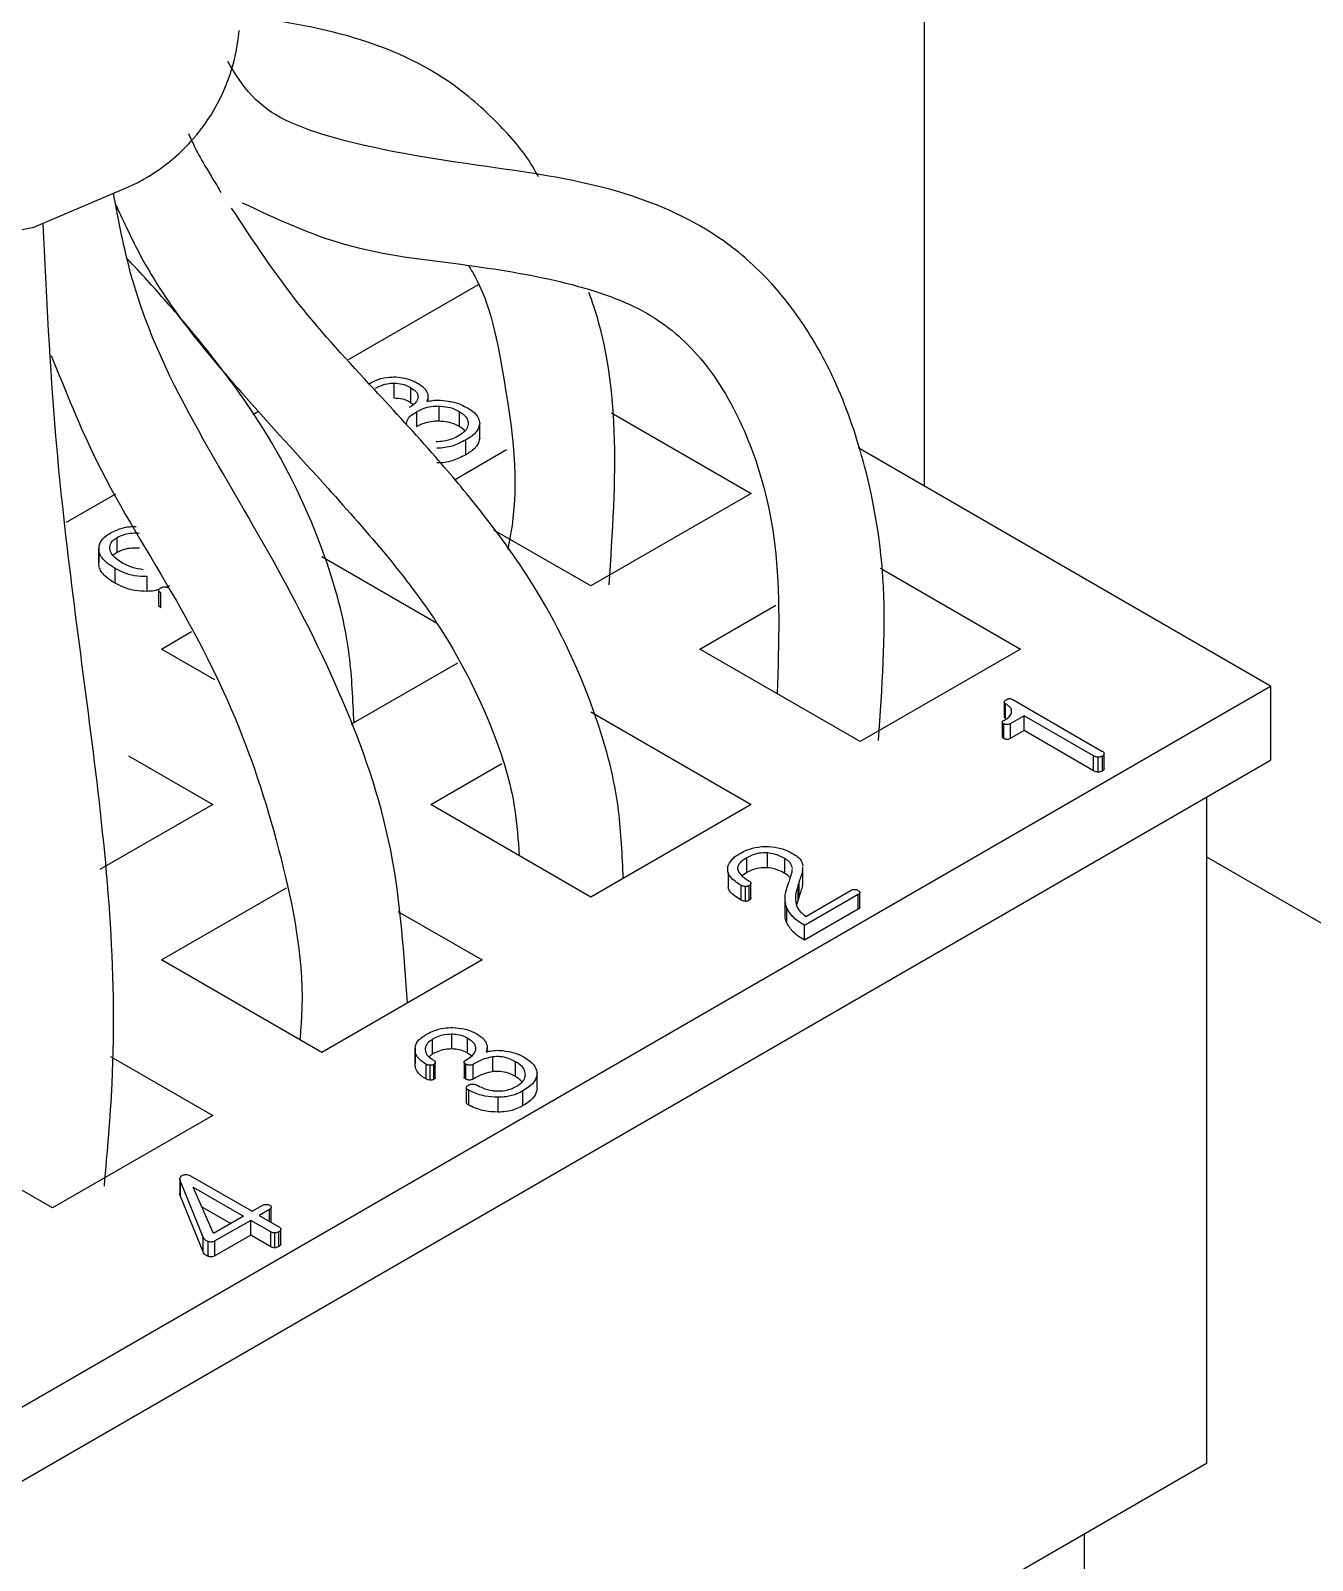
# Model space of a CAD drawing. Header units: millimetres. Extents: x 334 to 3694, y 0 to 2376.
# Drawn here: x 3078.22 to 3086.71, y 1048.82 to 1058.94 of the extents above; entities that cross this region are included whole.
import ezdxf

# ---------------------------------------------------------------- set-up
doc = ezdxf.new("R2010")
doc.units = ezdxf.units.MM
doc.header["$LTSCALE"] = 3
doc.layers.add('1_외형선', color=7, linetype='Continuous', lineweight=25)

msp = doc.modelspace()

# ---------------------------------------------------------------- linework, layer by layer
at = {"layer": '1_외형선'}
for p, q in [((3084.137, 1060.435), (3084.137, 1055.93)), ((3081.184, 1057.262), (3080.324, 1056.765)), ((3080.626, 1056.612), (3080.626, 1056.514)), ((3080.737, 1056.582), (3080.737, 1056.484)), ((3080.737, 1056.484), (3080.756, 1056.47)), ((3080.853, 1056.491), (3080.853, 1056.519)), ((3080.924, 1056.46), (3080.924, 1056.362)), ((3079.732, 1056.424), (3079.694, 1056.402)), ((3080.776, 1056.422), (3080.776, 1056.324)), ((3081.059, 1056.424), (3081.059, 1056.326)), ((3082.066, 1056.415), (3082.992, 1055.881)), ((3081.195, 1056.247), (3081.195, 1056.345)), ((3081.028, 1055.972), (3081.373, 1056.171)), ((3081.102, 1056.137), (3081.102, 1056.235)), ((3086.428, 1054.607), (3083.7, 1056.182)), ((3078.785, 1055.877), (3078.458, 1055.688)), ((3082.992, 1055.881), (3081.931, 1055.269)), ((3078.795, 1055.492), (3078.795, 1055.59)), ((3081.931, 1055.269), (3081.289, 1055.639)), ((3078.674, 1055.522), (3078.674, 1055.424)), ((3078.674, 1055.414), (3078.674, 1055.512)), ((3080.149, 1055.465), (3080.909, 1055.026)), ((3078.782, 1055.287), (3078.782, 1055.385)), ((3083.848, 1055.387), (3084.774, 1054.852)), ((3078.994, 1055.233), (3078.994, 1055.331)), ((3079.142, 1055.271), (3079.122, 1055.261)), ((3079.07, 1055.238), (3079.07, 1055.14)), ((3079.085, 1055.125), (3079.085, 1055.223)), ((3082.652, 1054.852), (3083.155, 1055.142)), ((3079.089, 1054.852), (3079.287, 1054.967)), ((3079.442, 1054.648), (3079.089, 1054.852)), ((3083.713, 1054.24), (3082.652, 1054.852)), ((3084.774, 1054.852), (3083.713, 1054.24)), ((3081.048, 1054.759), (3080.343, 1054.352)), ((3073.446, 1047.113), (3086.428, 1054.607)), ((3086.428, 1054.607), (3086.428, 1054.117)), ((3081.931, 1054.436), (3082.992, 1053.824)), ((3084.666, 1054.502), (3084.666, 1054.404)), ((3084.675, 1054.392), (3084.675, 1054.49)), ((3084.722, 1054.518), (3085.313, 1054.177)), ((3084.653, 1054.368), (3084.653, 1054.27)), ((3084.664, 1054.259), (3084.664, 1054.357)), ((3084.797, 1054.411), (3084.705, 1054.358)), ((3084.705, 1054.358), (3084.705, 1054.26)), ((3085.257, 1054.145), (3084.797, 1054.411)), ((3084.797, 1054.313), (3084.797, 1054.411)), ((3084.797, 1054.313), (3084.705, 1054.26)), ((3085.257, 1054.047), (3084.797, 1054.313)), ((3078.871, 1054.145), (3079.428, 1053.824)), ((3085.257, 1054.047), (3085.257, 1054.145)), ((3085.288, 1054.038), (3085.288, 1054.136)), ((3085.316, 1054.045), (3085.316, 1054.143)), ((3085.327, 1054.061), (3085.327, 1054.158)), ((3073.446, 1046.623), (3086.428, 1054.117)), ((3080.871, 1053.824), (3081.341, 1054.095)), ((3086.004, 1053.872), (3086.004, 1049.463)), ((3079.428, 1053.824), (3078.682, 1053.393)), ((3081.931, 1053.211), (3080.871, 1053.824)), ((3082.992, 1053.824), (3081.931, 1053.211)), ((3082.963, 1053.373), (3082.963, 1053.471)), ((3083.1, 1053.405), (3083.1, 1053.503)), ((3083.215, 1053.367), (3083.215, 1053.465)), ((3086.004, 1053.478), (3107.896, 1040.84)), ((3082.838, 1053.373), (3082.838, 1053.275)), ((3082.963, 1053.373), (3082.931, 1053.351)), ((3083.333, 1053.312), (3083.333, 1053.41)), ((3079.089, 1052.795), (3079.917, 1053.273)), ((3082.925, 1053.191), (3082.925, 1053.289)), ((3082.954, 1053.182), (3082.954, 1053.28)), ((3082.978, 1053.19), (3082.978, 1053.288)), ((3082.989, 1053.204), (3082.989, 1053.302)), ((3083.232, 1053.282), (3083.241, 1053.308)), ((3083.309, 1053.314), (3083.303, 1053.291)), ((3083.303, 1053.193), (3083.303, 1053.291)), ((3083.309, 1053.216), (3083.309, 1053.314)), ((3083.7, 1053.228), (3083.345, 1053.023)), ((3083.353, 1053.083), (3083.654, 1053.256)), ((3083.7, 1053.13), (3083.7, 1053.228)), ((3083.711, 1053.143), (3083.711, 1053.241)), ((3083.215, 1053.204), (3083.215, 1053.106)), ((3083.227, 1053.04), (3083.227, 1053.138)), ((3083.303, 1053.193), (3083.292, 1053.16)), ((3083.309, 1053.216), (3083.303, 1053.193)), ((3083.7, 1053.13), (3083.345, 1052.925)), ((3080.653, 1053.116), (3081.21, 1052.795)), ((3083.345, 1052.925), (3083.345, 1053.023)), ((3080.149, 1052.183), (3079.089, 1052.795)), ((3081.21, 1052.795), (3080.149, 1052.183)), ((3080.767, 1052.211), (3080.767, 1052.113)), ((3080.837, 1052.299), (3080.849, 1052.306)), ((3080.883, 1052.172), (3080.883, 1052.27)), ((3081.01, 1052.206), (3081.01, 1052.304)), ((3081.114, 1052.179), (3081.114, 1052.277)), ((3081.245, 1052.188), (3081.245, 1052.213)), ((3078.751, 1052.157), (3079.428, 1051.766)), ((3080.767, 1052.099), (3080.767, 1052.197)), ((3080.901, 1052.018), (3080.901, 1052.116)), ((3081.091, 1052.118), (3081.091, 1052.02)), ((3081.141, 1052.16), (3081.114, 1052.179)), ((3081.281, 1052.056), (3081.281, 1052.154)), ((3081.432, 1052.023), (3081.432, 1052.121)), ((3080.84, 1052.008), (3080.84, 1052.106)), ((3080.868, 1052), (3080.868, 1052.098)), ((3080.891, 1052.005), (3080.891, 1052.103)), ((3081.103, 1052.007), (3081.103, 1052.105)), ((3081.151, 1052.006), (3081.151, 1052.104)), ((3081.574, 1051.949), (3081.574, 1052.047)), ((3081.107, 1051.852), (3081.107, 1051.95)), ((3081.123, 1051.835), (3081.123, 1051.933)), ((3081.481, 1051.831), (3081.481, 1051.929)), ((3081.316, 1051.788), (3081.316, 1051.886)), ((3078.367, 1051.154), (3077.307, 1051.766)), ((3079.428, 1051.766), (3078.367, 1051.154)), ((3079.21, 1051.348), (3079.21, 1051.25)), ((3079.365, 1050.961), (3079.212, 1051.335)), ((3079.212, 1051.335), (3079.212, 1051.237)), ((3079.28, 1051.367), (3079.688, 1051.132)), ((3079.365, 1050.863), (3079.212, 1051.237)), ((3079.434, 1050.985), (3079.299, 1051.292)), ((3079.299, 1051.292), (3079.632, 1051.1)), ((3079.357, 1051.161), (3079.547, 1051.051)), ((3079.632, 1051.1), (3079.434, 1050.985)), ((3079.688, 1051.132), (3079.759, 1051.173)), ((3079.804, 1051.144), (3079.735, 1051.104)), ((3079.735, 1051.104), (3079.869, 1051.027)), ((3079.804, 1051.065), (3079.804, 1051.144)), ((3079.815, 1051.058), (3079.815, 1051.156)), ((3079.68, 1051.072), (3079.443, 1050.936)), ((3079.813, 1050.995), (3079.68, 1051.072)), ((3079.68, 1050.974), (3079.68, 1051.072)), ((3079.813, 1050.897), (3079.813, 1050.995)), ((3079.866, 1050.899), (3079.866, 1050.997)), ((3079.878, 1050.913), (3079.878, 1051.011)), ((3079.879, 1050.916), (3079.879, 1051.014)), ((3079.365, 1050.863), (3079.365, 1050.961)), ((3079.397, 1050.834), (3079.397, 1050.932)), ((3079.68, 1050.974), (3079.443, 1050.838)), ((3079.443, 1050.838), (3079.443, 1050.936)), ((3079.813, 1050.897), (3079.68, 1050.974)), ((3079.84, 1050.891), (3079.84, 1050.989)), ((3086.004, 1049.463), (3073.022, 1041.968)), ((3085.198, 1045.25), (3085.198, 1048.998))]:
    msp.add_line(p, q, dxfattribs=at)
at = {"layer": '1_외형선', "flags": 128}
msp.add_lwpolyline([(3074.502, 1058.944), (3074.589, 1058.563), (3074.893, 1058.16), (3075.389, 1057.828), (3076.032, 1057.594), (3076.767, 1057.481), (3077.526, 1057.497), (3078.244, 1057.642), (3078.855, 1057.903)], dxfattribs=at)
at = {"layer": '1_외형선'}
msp.add_arc((3078.357, 1059.049), 1.25, 293.5055, 355.1744, dxfattribs=at)
for points, knots in [([(3081.583, 1057.977), (3081.574, 1057.994), (3081.506, 1058.12), (3081.319, 1058.336), (3080.95, 1058.669), (3080.351, 1058.936), (3079.859, 1059.007), (3079.602, 1059.045)], [0, 0, 0, 0, 0.021979, 0.166863, 0.341347, 0.655594, 1, 1, 1, 1]), ([(3083.833, 1054.247), (3083.858, 1054.594), (3083.905, 1055.244), (3083.772, 1056.015), (3083.58, 1056.58), (3083.36, 1056.984), (3083.105, 1057.31), (3082.73, 1057.639), (3082.088, 1057.925), (3081.162, 1058.053), (3080.312, 1058.181), (3079.73, 1058.409), (3079.577, 1058.658), (3079.528, 1058.738)], [0, 0, 0, 0, 0.108068, 0.202221, 0.273676, 0.333791, 0.383089, 0.442458, 0.549383, 0.68851, 0.859437, 0.954955, 1, 1, 1, 1]), ([(3079.267, 1058.262), (3079.281, 1058.232), (3079.319, 1058.147), (3079.379, 1058.045), (3079.433, 1057.954), (3079.466, 1057.902), (3079.477, 1057.88), (3079.481, 1057.873)], [0, 0, 0, 0, 0.179518, 0.522062, 0.755806, 0.915765, 1, 1, 1, 1]), ([(3080.716, 1052.51), (3080.694, 1052.833), (3080.645, 1053.55), (3080.321, 1054.49), (3079.861, 1055.406), (3079.322, 1056.289), (3078.92, 1057.089), (3078.806, 1057.681), (3078.771, 1057.866)], [0, 0, 0, 0, 0.144659, 0.321301, 0.50953, 0.70696, 0.908857, 1, 1, 1, 1]), ([(3078.788, 1057.788), (3078.84, 1057.676), (3079.062, 1057.197), (3079.563, 1056.601), (3080.138, 1055.976), (3080.58, 1055.479), (3080.965, 1054.976), (3081.256, 1054.42), (3081.427, 1053.889), (3081.449, 1053.588), (3081.457, 1053.485)], [0, 0, 0, 0, 0.066969, 0.286857, 0.458817, 0.581531, 0.696668, 0.855048, 0.950241, 1, 1, 1, 1]), ([(3079.622, 1057.805), (3079.845, 1057.701), (3080.32, 1057.478), (3081.08, 1057.405), (3081.68, 1057.304), (3082.085, 1057.183), (3082.403, 1057.031), (3082.715, 1056.743), (3082.994, 1056.243), (3083.193, 1055.534), (3083.174, 1054.895), (3083.164, 1054.557)], [0, 0, 0, 0, 0.132083, 0.282586, 0.40564, 0.473412, 0.536532, 0.632629, 0.733018, 0.858532, 1, 1, 1, 1]), ([(3082.145, 1053.335), (3082.138, 1053.487), (3082.122, 1053.867), (3081.944, 1054.525), (3081.63, 1055.185), (3081.238, 1055.729), (3080.869, 1056.166), (3080.462, 1056.609), (3079.982, 1057.121), (3079.696, 1057.552), (3079.553, 1057.769)], [0, 0, 0, 0, 0.068383, 0.171377, 0.341663, 0.466679, 0.559141, 0.684449, 0.841094, 1, 1, 1, 1]), ([(3078.711, 1051.298), (3078.731, 1051.526), (3078.821, 1052.546), (3078.652, 1054.177), (3078.386, 1055.99), (3078.329, 1057.191), (3078.307, 1057.662)], [0, 0, 0, 0, 0.0981911, 0.4406844, 0.7807287, 1, 1, 1, 1]), ([(3080.363, 1054.363), (3080.356, 1054.515), (3080.34, 1054.896), (3080.162, 1055.554), (3079.848, 1056.214), (3079.456, 1056.758), (3079.137, 1057.136), (3078.951, 1057.339), (3078.865, 1057.432)], [0, 0, 0, 0, 0.107211, 0.268687, 0.535664, 0.731666, 0.876629, 1, 1, 1, 1]), ([(3081.12, 1057.391), (3081.139, 1057.359), (3081.271, 1057.138), (3081.377, 1056.522), (3081.467, 1055.913), (3081.381, 1055.515), (3081.38, 1055.51)], [0, 0, 0, 0, 0.071004, 0.491012, 0.992927, 1, 1, 1, 1]), ([(3082.051, 1055.276), (3082.074, 1055.621), (3082.118, 1056.268), (3082.03, 1056.898), (3081.932, 1057.171), (3081.918, 1057.211)], [0, 0, 0, 0, 0.495224, 0.926684, 1, 1, 1, 1]), ([(3078.359, 1056.795), (3078.454, 1056.557), (3078.69, 1055.972), (3079.184, 1055.213), (3079.636, 1054.324), (3079.919, 1053.384), (3080.044, 1052.692), (3080.007, 1052.293), (3080.004, 1052.266)], [0, 0, 0, 0, 0.1591948, 0.3923203, 0.6074401, 0.8041689, 0.9866386, 1, 1, 1, 1]), ([(3080.459, 1056.606), (3080.474, 1056.613), (3080.509, 1056.632), (3080.572, 1056.651), (3080.62, 1056.652), (3080.64, 1056.652)], [0, 0, 0, 0, 0.2960253, 0.7047818, 1, 1, 1, 1]), ([(3080.506, 1056.578), (3080.517, 1056.583), (3080.543, 1056.597), (3080.586, 1056.61), (3080.616, 1056.611), (3080.626, 1056.612)], [0, 0, 0, 0, 0.332339, 0.775008, 1, 1, 1, 1]), ([(3080.626, 1056.612), (3080.646, 1056.61), (3080.682, 1056.608), (3080.717, 1056.594), (3080.733, 1056.585), (3080.737, 1056.582)], [0, 0, 0, 0, 0.462242, 0.8554022, 1, 1, 1, 1]), ([(3080.64, 1056.652), (3080.66, 1056.65), (3080.703, 1056.646), (3080.751, 1056.628), (3080.776, 1056.615), (3080.785, 1056.61)], [0, 0, 0, 0, 0.366386, 0.784605, 1, 1, 1, 1]), ([(3080.737, 1056.582), (3080.749, 1056.574), (3080.769, 1056.562), (3080.785, 1056.539), (3080.786, 1056.526), (3080.787, 1056.519)], [0, 0, 0, 0, 0.445931, 0.714239, 1, 1, 1, 1]), ([(3080.785, 1056.61), (3080.796, 1056.603), (3080.815, 1056.591), (3080.839, 1056.567), (3080.846, 1056.55), (3080.851, 1056.539)], [0, 0, 0, 0, 0.343489, 0.602403, 1, 1, 1, 1]), ([(3080.626, 1056.514), (3080.646, 1056.512), (3080.682, 1056.51), (3080.717, 1056.496), (3080.733, 1056.487), (3080.737, 1056.484)], [0, 0, 0, 0, 0.462242, 0.8554022, 1, 1, 1, 1]), ([(3080.787, 1056.519), (3080.784, 1056.507), (3080.778, 1056.485), (3080.751, 1056.463), (3080.733, 1056.452), (3080.728, 1056.449)], [0, 0, 0, 0, 0.443556, 0.838423, 1, 1, 1, 1]), ([(3080.776, 1056.422), (3080.788, 1056.428), (3080.816, 1056.443), (3080.867, 1056.458), (3080.907, 1056.459), (3080.924, 1056.46)], [0, 0, 0, 0, 0.284952, 0.695169, 1, 1, 1, 1]), ([(3080.851, 1056.539), (3080.851, 1056.535), (3080.853, 1056.527), (3080.853, 1056.51), (3080.847, 1056.498), (3080.844, 1056.49)], [0, 0, 0, 0, 0.251283, 0.502994, 1, 1, 1, 1]), ([(3080.844, 1056.49), (3080.857, 1056.492), (3080.882, 1056.497), (3080.93, 1056.5), (3080.963, 1056.495), (3080.985, 1056.492)], [0, 0, 0, 0, 0.29341, 0.541548, 1, 1, 1, 1]), ([(3080.924, 1056.46), (3080.945, 1056.458), (3080.987, 1056.455), (3081.031, 1056.439), (3081.054, 1056.427), (3081.059, 1056.424)], [0, 0, 0, 0, 0.398631, 0.842602, 1, 1, 1, 1]), ([(3080.985, 1056.492), (3080.998, 1056.49), (3081.022, 1056.486), (3081.065, 1056.473), (3081.091, 1056.46), (3081.107, 1056.451)], [0, 0, 0, 0, 0.27468, 0.527541, 1, 1, 1, 1]), ([(3080.71, 1056.336), (3080.711, 1056.348), (3080.714, 1056.372), (3080.743, 1056.401), (3080.767, 1056.416), (3080.776, 1056.422)], [0, 0, 0, 0, 0.362376, 0.752868, 1, 1, 1, 1]), ([(3080.776, 1056.324), (3080.788, 1056.33), (3080.816, 1056.345), (3080.867, 1056.36), (3080.907, 1056.361), (3080.924, 1056.362)], [0, 0, 0, 0, 0.284952, 0.695169, 1, 1, 1, 1]), ([(3080.924, 1056.362), (3080.945, 1056.36), (3080.987, 1056.357), (3081.031, 1056.341), (3081.054, 1056.329), (3081.059, 1056.326)], [0, 0, 0, 0, 0.398631, 0.842602, 1, 1, 1, 1]), ([(3081.059, 1056.424), (3081.068, 1056.418), (3081.093, 1056.402), (3081.115, 1056.375), (3081.118, 1056.354), (3081.119, 1056.346)], [0, 0, 0, 0, 0.271518, 0.729604, 1, 1, 1, 1]), ([(3081.107, 1056.451), (3081.121, 1056.443), (3081.156, 1056.421), (3081.189, 1056.384), (3081.193, 1056.356), (3081.195, 1056.345)], [0, 0, 0, 0, 0.288859, 0.734697, 1, 1, 1, 1]), ([(3081.054, 1056.262), (3081.041, 1056.255), (3081.012, 1056.24), (3080.961, 1056.225), (3080.922, 1056.224), (3080.906, 1056.223)], [0, 0, 0, 0, 0.303791, 0.711339, 1, 1, 1, 1]), ([(3081.119, 1056.346), (3081.117, 1056.335), (3081.114, 1056.31), (3081.086, 1056.282), (3081.062, 1056.267), (3081.054, 1056.262)], [0, 0, 0, 0, 0.368576, 0.764431, 1, 1, 1, 1]), ([(3081.059, 1056.326), (3081.069, 1056.32), (3081.084, 1056.311), (3081.092, 1056.3), (3081.095, 1056.296)], [0, 0, 0, 0, 0.6379684, 1, 1, 1, 1]), ([(3081.195, 1056.345), (3081.191, 1056.329), (3081.183, 1056.293), (3081.14, 1056.257), (3081.109, 1056.239), (3081.102, 1056.235)], [0, 0, 0, 0, 0.384161, 0.857756, 1, 1, 1, 1]), ([(3081.102, 1056.235), (3081.087, 1056.227), (3081.047, 1056.205), (3080.981, 1056.184), (3080.928, 1056.181), (3080.91, 1056.181)], [0, 0, 0, 0, 0.274611, 0.753143, 1, 1, 1, 1]), ([(3081.195, 1056.247), (3081.191, 1056.231), (3081.183, 1056.195), (3081.14, 1056.16), (3081.109, 1056.141), (3081.102, 1056.137)], [0, 0, 0, 0, 0.384161, 0.857756, 1, 1, 1, 1]), ([(3081.102, 1056.137), (3081.087, 1056.129), (3081.047, 1056.107), (3080.981, 1056.086), (3080.928, 1056.083), (3080.91, 1056.083)], [0, 0, 0, 0, 0.274611, 0.753143, 1, 1, 1, 1]), ([(3078.757, 1055.623), (3078.77, 1055.629), (3078.801, 1055.645), (3078.857, 1055.662), (3078.901, 1055.663), (3078.921, 1055.663)], [0, 0, 0, 0, 0.279719, 0.676844, 1, 1, 1, 1]), ([(3078.674, 1055.512), (3078.676, 1055.528), (3078.679, 1055.56), (3078.716, 1055.598), (3078.746, 1055.616), (3078.757, 1055.623)], [0, 0, 0, 0, 0.3885558, 0.7745464, 1, 1, 1, 1]), ([(3078.748, 1055.512), (3078.747, 1055.523), (3078.747, 1055.545), (3078.767, 1055.572), (3078.787, 1055.584), (3078.795, 1055.59)], [0, 0, 0, 0, 0.410774, 0.756083, 1, 1, 1, 1]), ([(3078.795, 1055.59), (3078.81, 1055.597), (3078.84, 1055.612), (3078.893, 1055.621), (3078.927, 1055.62), (3078.943, 1055.619)], [0, 0, 0, 0, 0.371768, 0.707029, 1, 1, 1, 1]), ([(3078.782, 1055.385), (3078.765, 1055.396), (3078.722, 1055.423), (3078.681, 1055.467), (3078.676, 1055.5), (3078.674, 1055.512)], [0, 0, 0, 0, 0.302128, 0.759469, 1, 1, 1, 1]), ([(3078.832, 1055.421), (3078.818, 1055.429), (3078.785, 1055.45), (3078.756, 1055.482), (3078.75, 1055.505), (3078.748, 1055.512)], [0, 0, 0, 0, 0.331935, 0.819019, 1, 1, 1, 1]), ([(3078.77, 1055.474), (3078.771, 1055.474), (3078.776, 1055.481), (3078.786, 1055.487), (3078.795, 1055.492)], [0, 0, 0, 0, 0.093293, 1, 1, 1, 1]), ([(3078.795, 1055.492), (3078.81, 1055.499), (3078.84, 1055.514), (3078.893, 1055.523), (3078.927, 1055.522), (3078.943, 1055.521)], [0, 0, 0, 0, 0.371768, 0.707029, 1, 1, 1, 1]), ([(3078.782, 1055.287), (3078.765, 1055.298), (3078.722, 1055.325), (3078.681, 1055.369), (3078.676, 1055.402), (3078.674, 1055.414)], [0, 0, 0, 0, 0.302128, 0.759469, 1, 1, 1, 1]), ([(3078.994, 1055.331), (3078.966, 1055.332), (3078.91, 1055.333), (3078.838, 1055.356), (3078.8, 1055.376), (3078.782, 1055.385)], [0, 0, 0, 0, 0.3524401, 0.6990275, 1, 1, 1, 1]), ([(3078.967, 1055.377), (3078.943, 1055.381), (3078.905, 1055.387), (3078.862, 1055.405), (3078.842, 1055.415), (3078.832, 1055.421)], [0, 0, 0, 0, 0.477135, 0.735995, 1, 1, 1, 1]), ([(3078.994, 1055.233), (3078.966, 1055.234), (3078.91, 1055.235), (3078.838, 1055.258), (3078.8, 1055.278), (3078.782, 1055.287)], [0, 0, 0, 0, 0.35244, 0.699028, 1, 1, 1, 1]), ([(3079.073, 1055.246), (3079.062, 1055.242), (3079.038, 1055.235), (3079.01, 1055.234), (3078.994, 1055.233)], [0, 0, 0, 0, 0.419237, 1, 1, 1, 1]), ([(3079.085, 1055.223), (3079.081, 1055.225), (3079.075, 1055.229), (3079.07, 1055.236), (3079.07, 1055.242), (3079.073, 1055.248), (3079.077, 1055.251), (3079.079, 1055.253)], [0, 0, 0, 0, 0.283518, 0.457535, 0.631087, 0.828084, 1, 1, 1, 1]), ([(3079.079, 1055.253), (3079.082, 1055.255), (3079.088, 1055.259), (3079.099, 1055.263), (3079.109, 1055.264), (3079.121, 1055.262), (3079.128, 1055.26), (3079.131, 1055.258)], [0, 0, 0, 0, 0.2725834, 0.4323765, 0.593576, 0.7897944, 1, 1, 1, 1]), ([(3079.085, 1055.125), (3079.081, 1055.127), (3079.075, 1055.131), (3079.07, 1055.137), (3079.071, 1055.14), (3079.071, 1055.14)], [0, 0, 0, 0, 0.526522, 0.849688, 1, 1, 1, 1]), ([(3084.675, 1054.49), (3084.672, 1054.492), (3084.668, 1054.495), (3084.666, 1054.501), (3084.667, 1054.507), (3084.672, 1054.512), (3084.676, 1054.515), (3084.678, 1054.516)], [0, 0, 0, 0, 0.2458438, 0.4153728, 0.5853614, 0.8118568, 1, 1, 1, 1]), ([(3084.715, 1054.431), (3084.715, 1054.439), (3084.715, 1054.455), (3084.697, 1054.475), (3084.682, 1054.485), (3084.675, 1054.49)], [0, 0, 0, 0, 0.370453, 0.705962, 1, 1, 1, 1]), ([(3084.678, 1054.516), (3084.682, 1054.518), (3084.688, 1054.521), (3084.697, 1054.524), (3084.705, 1054.524), (3084.714, 1054.522), (3084.719, 1054.519), (3084.722, 1054.518)], [0, 0, 0, 0, 0.306176, 0.454042, 0.602385, 0.749345, 1, 1, 1, 1]), ([(3084.664, 1054.357), (3084.661, 1054.359), (3084.657, 1054.361), (3084.653, 1054.366), (3084.653, 1054.37), (3084.655, 1054.374), (3084.659, 1054.377), (3084.662, 1054.379), (3084.663, 1054.379)], [0, 0, 0, 0, 0.259596, 0.41891, 0.579315, 0.721144, 0.944831, 1, 1, 1, 1]), ([(3084.663, 1054.379), (3084.673, 1054.385), (3084.693, 1054.398), (3084.71, 1054.416), (3084.714, 1054.428), (3084.715, 1054.431)], [0, 0, 0, 0, 0.427196, 0.858458, 1, 1, 1, 1]), ([(3084.705, 1054.358), (3084.702, 1054.356), (3084.697, 1054.353), (3084.687, 1054.352), (3084.68, 1054.352), (3084.671, 1054.353), (3084.667, 1054.356), (3084.664, 1054.357)], [0, 0, 0, 0, 0.26836, 0.438602, 0.609458, 0.770991, 1, 1, 1, 1]), ([(3084.675, 1054.392), (3084.673, 1054.394), (3084.668, 1054.397), (3084.666, 1054.402), (3084.666, 1054.404), (3084.666, 1054.404)], [0, 0, 0, 0, 0.53607, 0.905734, 1, 1, 1, 1]), ([(3084.664, 1054.259), (3084.661, 1054.261), (3084.657, 1054.263), (3084.654, 1054.267), (3084.654, 1054.269), (3084.654, 1054.27)], [0, 0, 0, 0, 0.500631, 0.807867, 1, 1, 1, 1]), ([(3084.705, 1054.26), (3084.702, 1054.258), (3084.697, 1054.255), (3084.687, 1054.254), (3084.68, 1054.254), (3084.671, 1054.255), (3084.667, 1054.258), (3084.664, 1054.259)], [0, 0, 0, 0, 0.26836, 0.438602, 0.609458, 0.770991, 1, 1, 1, 1]), ([(3085.288, 1054.136), (3085.285, 1054.136), (3085.278, 1054.137), (3085.267, 1054.14), (3085.26, 1054.143), (3085.257, 1054.145)], [0, 0, 0, 0, 0.252774, 0.652123, 1, 1, 1, 1]), ([(3085.316, 1054.143), (3085.314, 1054.142), (3085.308, 1054.139), (3085.299, 1054.137), (3085.291, 1054.136), (3085.288, 1054.136)], [0, 0, 0, 0, 0.25275, 0.736635, 1, 1, 1, 1]), ([(3085.313, 1054.177), (3085.316, 1054.174), (3085.322, 1054.171), (3085.326, 1054.164), (3085.327, 1054.16), (3085.327, 1054.158)], [0, 0, 0, 0, 0.434851, 0.708022, 1, 1, 1, 1]), ([(3085.327, 1054.158), (3085.326, 1054.156), (3085.326, 1054.152), (3085.321, 1054.146), (3085.318, 1054.144), (3085.316, 1054.143)], [0, 0, 0, 0, 0.47405, 0.729704, 1, 1, 1, 1]), ([(3085.288, 1054.038), (3085.285, 1054.038), (3085.278, 1054.039), (3085.267, 1054.042), (3085.26, 1054.045), (3085.257, 1054.047)], [0, 0, 0, 0, 0.2527739, 0.6521227, 1, 1, 1, 1]), ([(3085.316, 1054.045), (3085.314, 1054.044), (3085.308, 1054.041), (3085.299, 1054.039), (3085.291, 1054.038), (3085.288, 1054.038)], [0, 0, 0, 0, 0.25275, 0.736635, 1, 1, 1, 1]), ([(3085.327, 1054.061), (3085.326, 1054.058), (3085.326, 1054.054), (3085.321, 1054.048), (3085.318, 1054.046), (3085.316, 1054.045)], [0, 0, 0, 0, 0.47405, 0.729704, 1, 1, 1, 1]), ([(3082.918, 1053.5), (3082.933, 1053.508), (3082.968, 1053.526), (3083.027, 1053.543), (3083.07, 1053.545), (3083.087, 1053.546)], [0, 0, 0, 0, 0.314585, 0.735503, 1, 1, 1, 1]), ([(3083.087, 1053.546), (3083.115, 1053.544), (3083.17, 1053.541), (3083.229, 1053.519), (3083.259, 1053.503), (3083.269, 1053.498)], [0, 0, 0, 0, 0.400055, 0.79534, 1, 1, 1, 1]), ([(3082.836, 1053.413), (3082.844, 1053.429), (3082.855, 1053.454), (3082.888, 1053.482), (3082.908, 1053.494), (3082.918, 1053.5)], [0, 0, 0, 0, 0.496067, 0.745478, 1, 1, 1, 1]), ([(3082.963, 1053.471), (3082.951, 1053.464), (3082.929, 1053.45), (3082.906, 1053.425), (3082.9, 1053.401), (3082.903, 1053.388), (3082.905, 1053.384)], [0, 0, 0, 0, 0.296559, 0.595205, 0.848051, 1, 1, 1, 1]), ([(3083.1, 1053.503), (3083.08, 1053.503), (3083.045, 1053.503), (3082.998, 1053.49), (3082.974, 1053.477), (3082.963, 1053.471)], [0, 0, 0, 0, 0.371683, 0.69228, 1, 1, 1, 1]), ([(3083.215, 1053.465), (3083.202, 1053.472), (3083.181, 1053.483), (3083.142, 1053.497), (3083.115, 1053.501), (3083.1, 1053.503)], [0, 0, 0, 0, 0.389137, 0.639334, 1, 1, 1, 1]), ([(3083.264, 1053.4), (3083.261, 1053.412), (3083.257, 1053.43), (3083.237, 1053.451), (3083.222, 1053.46), (3083.215, 1053.465)], [0, 0, 0, 0, 0.485361, 0.7377, 1, 1, 1, 1]), ([(3083.269, 1053.498), (3083.279, 1053.492), (3083.304, 1053.475), (3083.328, 1053.447), (3083.332, 1053.425), (3083.333, 1053.417)], [0, 0, 0, 0, 0.27008, 0.723815, 1, 1, 1, 1]), ([(3082.925, 1053.289), (3082.911, 1053.297), (3082.875, 1053.32), (3082.834, 1053.362), (3082.836, 1053.397), (3082.836, 1053.413)], [0, 0, 0, 0, 0.249715, 0.662068, 1, 1, 1, 1]), ([(3082.905, 1053.384), (3082.912, 1053.373), (3082.924, 1053.355), (3082.952, 1053.333), (3082.97, 1053.322), (3082.979, 1053.317)], [0, 0, 0, 0, 0.4388591, 0.7175134, 1, 1, 1, 1]), ([(3083.1, 1053.405), (3083.08, 1053.405), (3083.045, 1053.405), (3082.998, 1053.392), (3082.974, 1053.379), (3082.963, 1053.373)], [0, 0, 0, 0, 0.371683, 0.69228, 1, 1, 1, 1]), ([(3083.215, 1053.367), (3083.202, 1053.374), (3083.181, 1053.385), (3083.142, 1053.399), (3083.115, 1053.403), (3083.1, 1053.405)], [0, 0, 0, 0, 0.389137, 0.639334, 1, 1, 1, 1]), ([(3083.251, 1053.337), (3083.246, 1053.342), (3083.237, 1053.353), (3083.222, 1053.362), (3083.215, 1053.367)], [0, 0, 0, 0, 0.483592, 1, 1, 1, 1]), ([(3083.241, 1053.308), (3083.245, 1053.32), (3083.252, 1053.34), (3083.261, 1053.369), (3083.263, 1053.386), (3083.263, 1053.394)], [0, 0, 0, 0, 0.399659, 0.734744, 1, 1, 1, 1]), ([(3083.332, 1053.41), (3083.332, 1053.401), (3083.33, 1053.38), (3083.321, 1053.348), (3083.313, 1053.325), (3083.309, 1053.314)], [0, 0, 0, 0, 0.291062, 0.645186, 1, 1, 1, 1]), ([(3082.925, 1053.191), (3082.911, 1053.199), (3082.876, 1053.222), (3082.842, 1053.251), (3082.84, 1053.273), (3082.84, 1053.275)], [0, 0, 0, 0, 0.352849, 0.935508, 1, 1, 1, 1]), ([(3082.954, 1053.28), (3082.949, 1053.281), (3082.94, 1053.282), (3082.931, 1053.286), (3082.927, 1053.288), (3082.925, 1053.289)], [0, 0, 0, 0, 0.4973583, 0.7459475, 1, 1, 1, 1]), ([(3082.978, 1053.288), (3082.975, 1053.286), (3082.97, 1053.283), (3082.961, 1053.281), (3082.957, 1053.281), (3082.954, 1053.28)], [0, 0, 0, 0, 0.4946117, 0.7416055, 1, 1, 1, 1]), ([(3082.989, 1053.302), (3082.989, 1053.3), (3082.988, 1053.297), (3082.985, 1053.292), (3082.981, 1053.289), (3082.978, 1053.288)], [0, 0, 0, 0, 0.25519, 0.645162, 1, 1, 1, 1]), ([(3082.979, 1053.317), (3082.981, 1053.316), (3082.985, 1053.313), (3082.989, 1053.308), (3082.989, 1053.304), (3082.989, 1053.302)], [0, 0, 0, 0, 0.253417, 0.599736, 1, 1, 1, 1]), ([(3083.227, 1053.138), (3083.222, 1053.154), (3083.213, 1053.185), (3083.217, 1053.234), (3083.227, 1053.266), (3083.232, 1053.282)], [0, 0, 0, 0, 0.326827, 0.660372, 1, 1, 1, 1]), ([(3083.303, 1053.291), (3083.299, 1053.28), (3083.292, 1053.257), (3083.281, 1053.214), (3083.286, 1053.181), (3083.289, 1053.161)], [0, 0, 0, 0, 0.26327, 0.526602, 1, 1, 1, 1]), ([(3083.332, 1053.312), (3083.332, 1053.303), (3083.33, 1053.282), (3083.321, 1053.25), (3083.313, 1053.227), (3083.309, 1053.216)], [0, 0, 0, 0, 0.291062, 0.645186, 1, 1, 1, 1]), ([(3083.654, 1053.256), (3083.657, 1053.258), (3083.662, 1053.26), (3083.67, 1053.262), (3083.679, 1053.262), (3083.689, 1053.26), (3083.694, 1053.257), (3083.698, 1053.255)], [0, 0, 0, 0, 0.238263, 0.398082, 0.529508, 0.728014, 1, 1, 1, 1]), ([(3083.698, 1053.255), (3083.701, 1053.253), (3083.707, 1053.249), (3083.711, 1053.243), (3083.711, 1053.238), (3083.707, 1053.233), (3083.703, 1053.23), (3083.7, 1053.228)], [0, 0, 0, 0, 0.286164, 0.459276, 0.633518, 0.785315, 1, 1, 1, 1]), ([(3082.954, 1053.182), (3082.949, 1053.183), (3082.94, 1053.184), (3082.931, 1053.188), (3082.927, 1053.19), (3082.925, 1053.191)], [0, 0, 0, 0, 0.4973583, 0.7459475, 1, 1, 1, 1]), ([(3082.978, 1053.19), (3082.975, 1053.188), (3082.97, 1053.185), (3082.961, 1053.183), (3082.957, 1053.183), (3082.954, 1053.182)], [0, 0, 0, 0, 0.4946117, 0.7416055, 1, 1, 1, 1]), ([(3082.989, 1053.204), (3082.989, 1053.202), (3082.988, 1053.199), (3082.985, 1053.194), (3082.981, 1053.191), (3082.978, 1053.19)], [0, 0, 0, 0, 0.25519, 0.645162, 1, 1, 1, 1]), ([(3083.345, 1053.023), (3083.331, 1053.032), (3083.304, 1053.048), (3083.258, 1053.085), (3083.239, 1053.117), (3083.227, 1053.138)], [0, 0, 0, 0, 0.256589, 0.513542, 1, 1, 1, 1]), ([(3083.289, 1053.161), (3083.292, 1053.152), (3083.299, 1053.135), (3083.321, 1053.109), (3083.342, 1053.092), (3083.353, 1053.083)], [0, 0, 0, 0, 0.299461, 0.598866, 1, 1, 1, 1]), ([(3083.71, 1053.143), (3083.71, 1053.142), (3083.711, 1053.139), (3083.707, 1053.135), (3083.703, 1053.132), (3083.7, 1053.13)], [0, 0, 0, 0, 0.212846, 0.538886, 1, 1, 1, 1]), ([(3083.227, 1053.04), (3083.221, 1053.056), (3083.214, 1053.077), (3083.216, 1053.099), (3083.217, 1053.106)], [0, 0, 0, 0, 0.720545, 1, 1, 1, 1]), ([(3083.345, 1052.925), (3083.331, 1052.934), (3083.304, 1052.95), (3083.258, 1052.987), (3083.239, 1053.019), (3083.227, 1053.04)], [0, 0, 0, 0, 0.256589, 0.513542, 1, 1, 1, 1]), ([(3080.849, 1052.306), (3080.862, 1052.313), (3080.894, 1052.329), (3080.951, 1052.345), (3080.996, 1052.347), (3081.016, 1052.348)], [0, 0, 0, 0, 0.289103, 0.683787, 1, 1, 1, 1]), ([(3081.016, 1052.348), (3081.042, 1052.346), (3081.094, 1052.342), (3081.146, 1052.322), (3081.17, 1052.309), (3081.176, 1052.305)], [0, 0, 0, 0, 0.433655, 0.865555, 1, 1, 1, 1]), ([(3080.767, 1052.197), (3080.768, 1052.213), (3080.77, 1052.245), (3080.804, 1052.278), (3080.829, 1052.294), (3080.837, 1052.299)], [0, 0, 0, 0, 0.43036, 0.830253, 1, 1, 1, 1]), ([(3080.883, 1052.27), (3080.877, 1052.266), (3080.858, 1052.254), (3080.84, 1052.233), (3080.836, 1052.217), (3080.834, 1052.21)], [0, 0, 0, 0, 0.2517619, 0.7135067, 1, 1, 1, 1]), ([(3080.834, 1052.21), (3080.835, 1052.198), (3080.836, 1052.175), (3080.862, 1052.149), (3080.883, 1052.136), (3080.89, 1052.132)], [0, 0, 0, 0, 0.400284, 0.791577, 1, 1, 1, 1]), ([(3081.01, 1052.304), (3080.989, 1052.302), (3080.951, 1052.3), (3080.91, 1052.285), (3080.89, 1052.274), (3080.883, 1052.27)], [0, 0, 0, 0, 0.427224, 0.805279, 1, 1, 1, 1]), ([(3081.114, 1052.277), (3081.107, 1052.281), (3081.087, 1052.291), (3081.051, 1052.301), (3081.022, 1052.303), (3081.01, 1052.304)], [0, 0, 0, 0, 0.251778, 0.689967, 1, 1, 1, 1]), ([(3081.169, 1052.201), (3081.169, 1052.211), (3081.17, 1052.23), (3081.146, 1052.256), (3081.125, 1052.27), (3081.114, 1052.277)], [0, 0, 0, 0, 0.352687, 0.671119, 1, 1, 1, 1]), ([(3081.176, 1052.305), (3081.187, 1052.298), (3081.206, 1052.286), (3081.23, 1052.262), (3081.237, 1052.245), (3081.242, 1052.234)], [0, 0, 0, 0, 0.3434887, 0.602403, 1, 1, 1, 1]), ([(3081.242, 1052.234), (3081.243, 1052.23), (3081.245, 1052.222), (3081.245, 1052.206), (3081.24, 1052.194), (3081.237, 1052.186)], [0, 0, 0, 0, 0.251228, 0.502969, 1, 1, 1, 1]), ([(3080.84, 1052.106), (3080.829, 1052.112), (3080.801, 1052.129), (3080.774, 1052.161), (3080.769, 1052.186), (3080.767, 1052.197)], [0, 0, 0, 0, 0.272192, 0.674689, 1, 1, 1, 1]), ([(3080.883, 1052.172), (3080.876, 1052.168), (3080.867, 1052.163), (3080.861, 1052.156), (3080.86, 1052.155)], [0, 0, 0, 0, 0.765971, 1, 1, 1, 1]), ([(3081.01, 1052.206), (3080.989, 1052.205), (3080.951, 1052.202), (3080.91, 1052.187), (3080.89, 1052.176), (3080.883, 1052.172)], [0, 0, 0, 0, 0.4272239, 0.8052795, 1, 1, 1, 1]), ([(3080.89, 1052.132), (3080.892, 1052.131), (3080.896, 1052.128), (3080.9, 1052.123), (3080.9, 1052.118), (3080.901, 1052.116)], [0, 0, 0, 0, 0.247453, 0.622764, 1, 1, 1, 1]), ([(3080.901, 1052.116), (3080.9, 1052.114), (3080.9, 1052.11), (3080.896, 1052.106), (3080.892, 1052.104), (3080.891, 1052.103)], [0, 0, 0, 0, 0.436065, 0.856638, 1, 1, 1, 1]), ([(3081.114, 1052.179), (3081.107, 1052.183), (3081.087, 1052.193), (3081.051, 1052.203), (3081.022, 1052.205), (3081.01, 1052.206)], [0, 0, 0, 0, 0.251778, 0.689967, 1, 1, 1, 1]), ([(3081.103, 1052.105), (3081.1, 1052.107), (3081.095, 1052.11), (3081.091, 1052.116), (3081.091, 1052.121), (3081.095, 1052.127), (3081.1, 1052.13), (3081.103, 1052.132)], [0, 0, 0, 0, 0.271639, 0.429137, 0.55805, 0.762822, 1, 1, 1, 1]), ([(3081.103, 1052.132), (3081.115, 1052.139), (3081.142, 1052.156), (3081.164, 1052.181), (3081.168, 1052.197), (3081.169, 1052.201)], [0, 0, 0, 0, 0.383018, 0.8582866, 1, 1, 1, 1]), ([(3081.281, 1052.154), (3081.262, 1052.15), (3081.227, 1052.142), (3081.186, 1052.124), (3081.162, 1052.111), (3081.151, 1052.104)], [0, 0, 0, 0, 0.385988, 0.690584, 1, 1, 1, 1]), ([(3081.237, 1052.186), (3081.245, 1052.188), (3081.27, 1052.195), (3081.308, 1052.198), (3081.336, 1052.196), (3081.347, 1052.195)], [0, 0, 0, 0, 0.252264, 0.71267, 1, 1, 1, 1]), ([(3081.432, 1052.121), (3081.421, 1052.127), (3081.395, 1052.141), (3081.347, 1052.155), (3081.306, 1052.156), (3081.285, 1052.154), (3081.281, 1052.154)], [0, 0, 0, 0, 0.27626, 0.630867, 0.922757, 1, 1, 1, 1]), ([(3081.347, 1052.195), (3081.373, 1052.191), (3081.413, 1052.186), (3081.458, 1052.168), (3081.479, 1052.158), (3081.489, 1052.152)], [0, 0, 0, 0, 0.493181, 0.743583, 1, 1, 1, 1]), ([(3081.497, 1052.037), (3081.496, 1052.049), (3081.492, 1052.073), (3081.464, 1052.101), (3081.441, 1052.116), (3081.432, 1052.121)], [0, 0, 0, 0, 0.373916, 0.776672, 1, 1, 1, 1]), ([(3081.489, 1052.152), (3081.502, 1052.144), (3081.536, 1052.122), (3081.568, 1052.085), (3081.572, 1052.058), (3081.574, 1052.047)], [0, 0, 0, 0, 0.292866, 0.740456, 1, 1, 1, 1]), ([(3080.84, 1052.008), (3080.829, 1052.014), (3080.801, 1052.031), (3080.774, 1052.063), (3080.769, 1052.088), (3080.767, 1052.099)], [0, 0, 0, 0, 0.272192, 0.674689, 1, 1, 1, 1]), ([(3080.868, 1052.098), (3080.864, 1052.098), (3080.856, 1052.099), (3080.847, 1052.102), (3080.842, 1052.104), (3080.84, 1052.106)], [0, 0, 0, 0, 0.438794, 0.715138, 1, 1, 1, 1]), ([(3080.868, 1052), (3080.864, 1052), (3080.856, 1052.001), (3080.847, 1052.004), (3080.842, 1052.006), (3080.84, 1052.008)], [0, 0, 0, 0, 0.438794, 0.715138, 1, 1, 1, 1]), ([(3080.891, 1052.103), (3080.89, 1052.102), (3080.886, 1052.1), (3080.878, 1052.098), (3080.871, 1052.098), (3080.868, 1052.098)], [0, 0, 0, 0, 0.255398, 0.6368, 1, 1, 1, 1]), ([(3080.901, 1052.018), (3080.9, 1052.016), (3080.9, 1052.012), (3080.896, 1052.008), (3080.892, 1052.006), (3080.891, 1052.005)], [0, 0, 0, 0, 0.436065, 0.856638, 1, 1, 1, 1]), ([(3081.103, 1052.007), (3081.1, 1052.009), (3081.095, 1052.012), (3081.091, 1052.017), (3081.092, 1052.02), (3081.092, 1052.02)], [0, 0, 0, 0, 0.543233, 0.858203, 1, 1, 1, 1]), ([(3081.151, 1052.104), (3081.147, 1052.103), (3081.141, 1052.1), (3081.131, 1052.098), (3081.122, 1052.098), (3081.112, 1052.1), (3081.106, 1052.103), (3081.103, 1052.105)], [0, 0, 0, 0, 0.260518, 0.417811, 0.575884, 0.765748, 1, 1, 1, 1]), ([(3081.151, 1052.006), (3081.147, 1052.005), (3081.141, 1052.002), (3081.131, 1052), (3081.122, 1052), (3081.112, 1052.002), (3081.106, 1052.005), (3081.103, 1052.007)], [0, 0, 0, 0, 0.260518, 0.417811, 0.575884, 0.765748, 1, 1, 1, 1]), ([(3081.281, 1052.056), (3081.262, 1052.052), (3081.227, 1052.044), (3081.186, 1052.026), (3081.162, 1052.013), (3081.151, 1052.006)], [0, 0, 0, 0, 0.385988, 0.690584, 1, 1, 1, 1]), ([(3081.432, 1052.023), (3081.421, 1052.029), (3081.395, 1052.043), (3081.347, 1052.057), (3081.306, 1052.058), (3081.285, 1052.056), (3081.281, 1052.056)], [0, 0, 0, 0, 0.27626, 0.630867, 0.922757, 1, 1, 1, 1]), ([(3081.474, 1051.988), (3081.469, 1051.995), (3081.458, 1052.007), (3081.441, 1052.018), (3081.432, 1052.023)], [0, 0, 0, 0, 0.5043488, 1, 1, 1, 1]), ([(3081.44, 1051.96), (3081.448, 1051.965), (3081.471, 1051.98), (3081.494, 1052.006), (3081.496, 1052.028), (3081.497, 1052.037)], [0, 0, 0, 0, 0.256026, 0.673896, 1, 1, 1, 1]), ([(3081.574, 1052.047), (3081.572, 1052.031), (3081.567, 1051.998), (3081.528, 1051.958), (3081.494, 1051.937), (3081.481, 1051.929)], [0, 0, 0, 0, 0.367263, 0.737033, 1, 1, 1, 1]), ([(3080.891, 1052.005), (3080.89, 1052.004), (3080.886, 1052.002), (3080.878, 1052), (3080.871, 1052), (3080.868, 1052)], [0, 0, 0, 0, 0.255398, 0.6368, 1, 1, 1, 1]), ([(3081.107, 1051.95), (3081.108, 1051.953), (3081.108, 1051.958), (3081.114, 1051.963), (3081.118, 1051.965), (3081.118, 1051.966)], [0, 0, 0, 0, 0.445297, 0.864126, 1, 1, 1, 1]), ([(3081.123, 1051.933), (3081.121, 1051.934), (3081.116, 1051.937), (3081.109, 1051.942), (3081.107, 1051.947), (3081.107, 1051.95), (3081.107, 1051.95)], [0, 0, 0, 0, 0.250064, 0.606436, 0.929564, 1, 1, 1, 1]), ([(3081.118, 1051.966), (3081.12, 1051.967), (3081.125, 1051.97), (3081.133, 1051.973), (3081.14, 1051.974), (3081.143, 1051.974)], [0, 0, 0, 0, 0.252782, 0.701011, 1, 1, 1, 1]), ([(3081.316, 1051.886), (3081.286, 1051.888), (3081.222, 1051.891), (3081.16, 1051.914), (3081.129, 1051.93), (3081.123, 1051.933)], [0, 0, 0, 0, 0.415045, 0.898312, 1, 1, 1, 1]), ([(3081.143, 1051.974), (3081.148, 1051.974), (3081.156, 1051.974), (3081.166, 1051.971), (3081.17, 1051.97), (3081.172, 1051.969)], [0, 0, 0, 0, 0.477493, 0.733568, 1, 1, 1, 1]), ([(3081.172, 1051.969), (3081.186, 1051.962), (3081.217, 1051.945), (3081.263, 1051.932), (3081.294, 1051.929), (3081.302, 1051.928)], [0, 0, 0, 0, 0.373807, 0.844947, 1, 1, 1, 1]), ([(3081.302, 1051.928), (3081.322, 1051.928), (3081.36, 1051.928), (3081.407, 1051.943), (3081.43, 1051.955), (3081.44, 1051.96)], [0, 0, 0, 0, 0.393582, 0.735099, 1, 1, 1, 1]), ([(3081.481, 1051.929), (3081.468, 1051.922), (3081.436, 1051.905), (3081.378, 1051.889), (3081.334, 1051.887), (3081.316, 1051.886)], [0, 0, 0, 0, 0.278988, 0.707366, 1, 1, 1, 1]), ([(3081.574, 1051.949), (3081.572, 1051.933), (3081.567, 1051.9), (3081.528, 1051.86), (3081.494, 1051.839), (3081.481, 1051.831)], [0, 0, 0, 0, 0.367263, 0.737033, 1, 1, 1, 1]), ([(3081.123, 1051.835), (3081.121, 1051.836), (3081.116, 1051.839), (3081.109, 1051.844), (3081.107, 1051.849), (3081.107, 1051.852), (3081.107, 1051.852)], [0, 0, 0, 0, 0.2500643, 0.606436, 0.9295641, 1, 1, 1, 1]), ([(3081.316, 1051.788), (3081.286, 1051.79), (3081.222, 1051.793), (3081.16, 1051.816), (3081.129, 1051.832), (3081.123, 1051.835)], [0, 0, 0, 0, 0.415045, 0.898312, 1, 1, 1, 1]), ([(3081.481, 1051.831), (3081.468, 1051.824), (3081.436, 1051.807), (3081.378, 1051.791), (3081.334, 1051.789), (3081.316, 1051.788)], [0, 0, 0, 0, 0.278988, 0.707366, 1, 1, 1, 1]), ([(3079.212, 1051.335), (3079.211, 1051.338), (3079.209, 1051.345), (3079.211, 1051.356), (3079.219, 1051.364), (3079.226, 1051.369), (3079.228, 1051.37)], [0, 0, 0, 0, 0.247702, 0.552663, 0.858453, 1, 1, 1, 1]), ([(3079.228, 1051.37), (3079.232, 1051.372), (3079.239, 1051.374), (3079.25, 1051.376), (3079.261, 1051.375), (3079.271, 1051.372), (3079.277, 1051.368), (3079.28, 1051.367)], [0, 0, 0, 0, 0.248302, 0.409645, 0.572334, 0.81864, 1, 1, 1, 1]), ([(3079.212, 1051.237), (3079.211, 1051.24), (3079.209, 1051.244), (3079.21, 1051.249), (3079.211, 1051.25)], [0, 0, 0, 0, 0.685002, 1, 1, 1, 1]), ([(3079.759, 1051.173), (3079.762, 1051.174), (3079.768, 1051.177), (3079.777, 1051.178), (3079.782, 1051.178), (3079.783, 1051.178)], [0, 0, 0, 0, 0.466604, 0.918376, 1, 1, 1, 1]), ([(3079.783, 1051.178), (3079.785, 1051.178), (3079.79, 1051.178), (3079.798, 1051.176), (3079.803, 1051.173), (3079.805, 1051.172)], [0, 0, 0, 0, 0.254884, 0.658474, 1, 1, 1, 1]), ([(3079.815, 1051.159), (3079.814, 1051.157), (3079.814, 1051.153), (3079.81, 1051.148), (3079.806, 1051.145), (3079.804, 1051.144)], [0, 0, 0, 0, 0.375368, 0.73225, 1, 1, 1, 1]), ([(3079.805, 1051.172), (3079.806, 1051.171), (3079.81, 1051.169), (3079.814, 1051.165), (3079.814, 1051.161), (3079.815, 1051.159)], [0, 0, 0, 0, 0.249149, 0.609529, 1, 1, 1, 1]), ([(3079.84, 1050.989), (3079.835, 1050.989), (3079.827, 1050.989), (3079.818, 1050.992), (3079.814, 1050.995), (3079.813, 1050.995)], [0, 0, 0, 0, 0.44856, 0.863134, 1, 1, 1, 1]), ([(3079.866, 1050.997), (3079.864, 1050.996), (3079.859, 1050.993), (3079.85, 1050.99), (3079.843, 1050.989), (3079.84, 1050.989)], [0, 0, 0, 0, 0.252379, 0.698151, 1, 1, 1, 1]), ([(3079.878, 1051.011), (3079.878, 1051.01), (3079.877, 1051.006), (3079.873, 1051.001), (3079.868, 1050.998), (3079.866, 1050.997)], [0, 0, 0, 0, 0.255008, 0.652882, 1, 1, 1, 1]), ([(3079.869, 1051.027), (3079.872, 1051.025), (3079.877, 1051.021), (3079.879, 1051.015), (3079.879, 1051.012), (3079.878, 1051.011)], [0, 0, 0, 0, 0.430521, 0.841333, 1, 1, 1, 1]), ([(3079.397, 1050.932), (3079.39, 1050.935), (3079.376, 1050.942), (3079.369, 1050.953), (3079.366, 1050.959), (3079.365, 1050.961)], [0, 0, 0, 0, 0.445362, 0.865729, 1, 1, 1, 1]), ([(3079.443, 1050.936), (3079.439, 1050.934), (3079.433, 1050.93), (3079.421, 1050.928), (3079.408, 1050.929), (3079.401, 1050.931), (3079.397, 1050.932)], [0, 0, 0, 0, 0.30665, 0.51378, 0.721023, 1, 1, 1, 1]), ([(3079.84, 1050.891), (3079.835, 1050.891), (3079.827, 1050.891), (3079.818, 1050.894), (3079.814, 1050.897), (3079.813, 1050.897)], [0, 0, 0, 0, 0.44856, 0.863134, 1, 1, 1, 1]), ([(3079.866, 1050.899), (3079.864, 1050.898), (3079.859, 1050.895), (3079.85, 1050.892), (3079.843, 1050.891), (3079.84, 1050.891)], [0, 0, 0, 0, 0.252379, 0.698151, 1, 1, 1, 1]), ([(3079.878, 1050.913), (3079.878, 1050.912), (3079.877, 1050.908), (3079.873, 1050.903), (3079.868, 1050.9), (3079.866, 1050.899)], [0, 0, 0, 0, 0.255008, 0.652882, 1, 1, 1, 1]), ([(3079.879, 1050.916), (3079.879, 1050.916), (3079.879, 1050.915), (3079.879, 1050.914), (3079.878, 1050.913)], [0, 0, 0, 0, 0.082838, 1, 1, 1, 1]), ([(3079.397, 1050.834), (3079.39, 1050.837), (3079.376, 1050.844), (3079.369, 1050.855), (3079.366, 1050.861), (3079.365, 1050.863)], [0, 0, 0, 0, 0.4453625, 0.8657291, 1, 1, 1, 1]), ([(3079.443, 1050.838), (3079.439, 1050.836), (3079.433, 1050.832), (3079.421, 1050.83), (3079.408, 1050.831), (3079.401, 1050.833), (3079.397, 1050.834)], [0, 0, 0, 0, 0.30665, 0.51378, 0.721023, 1, 1, 1, 1])]:
    msp.add_open_spline(points, degree=3, knots=knots, dxfattribs=at)

doc.saveas('drawing.dxf')
